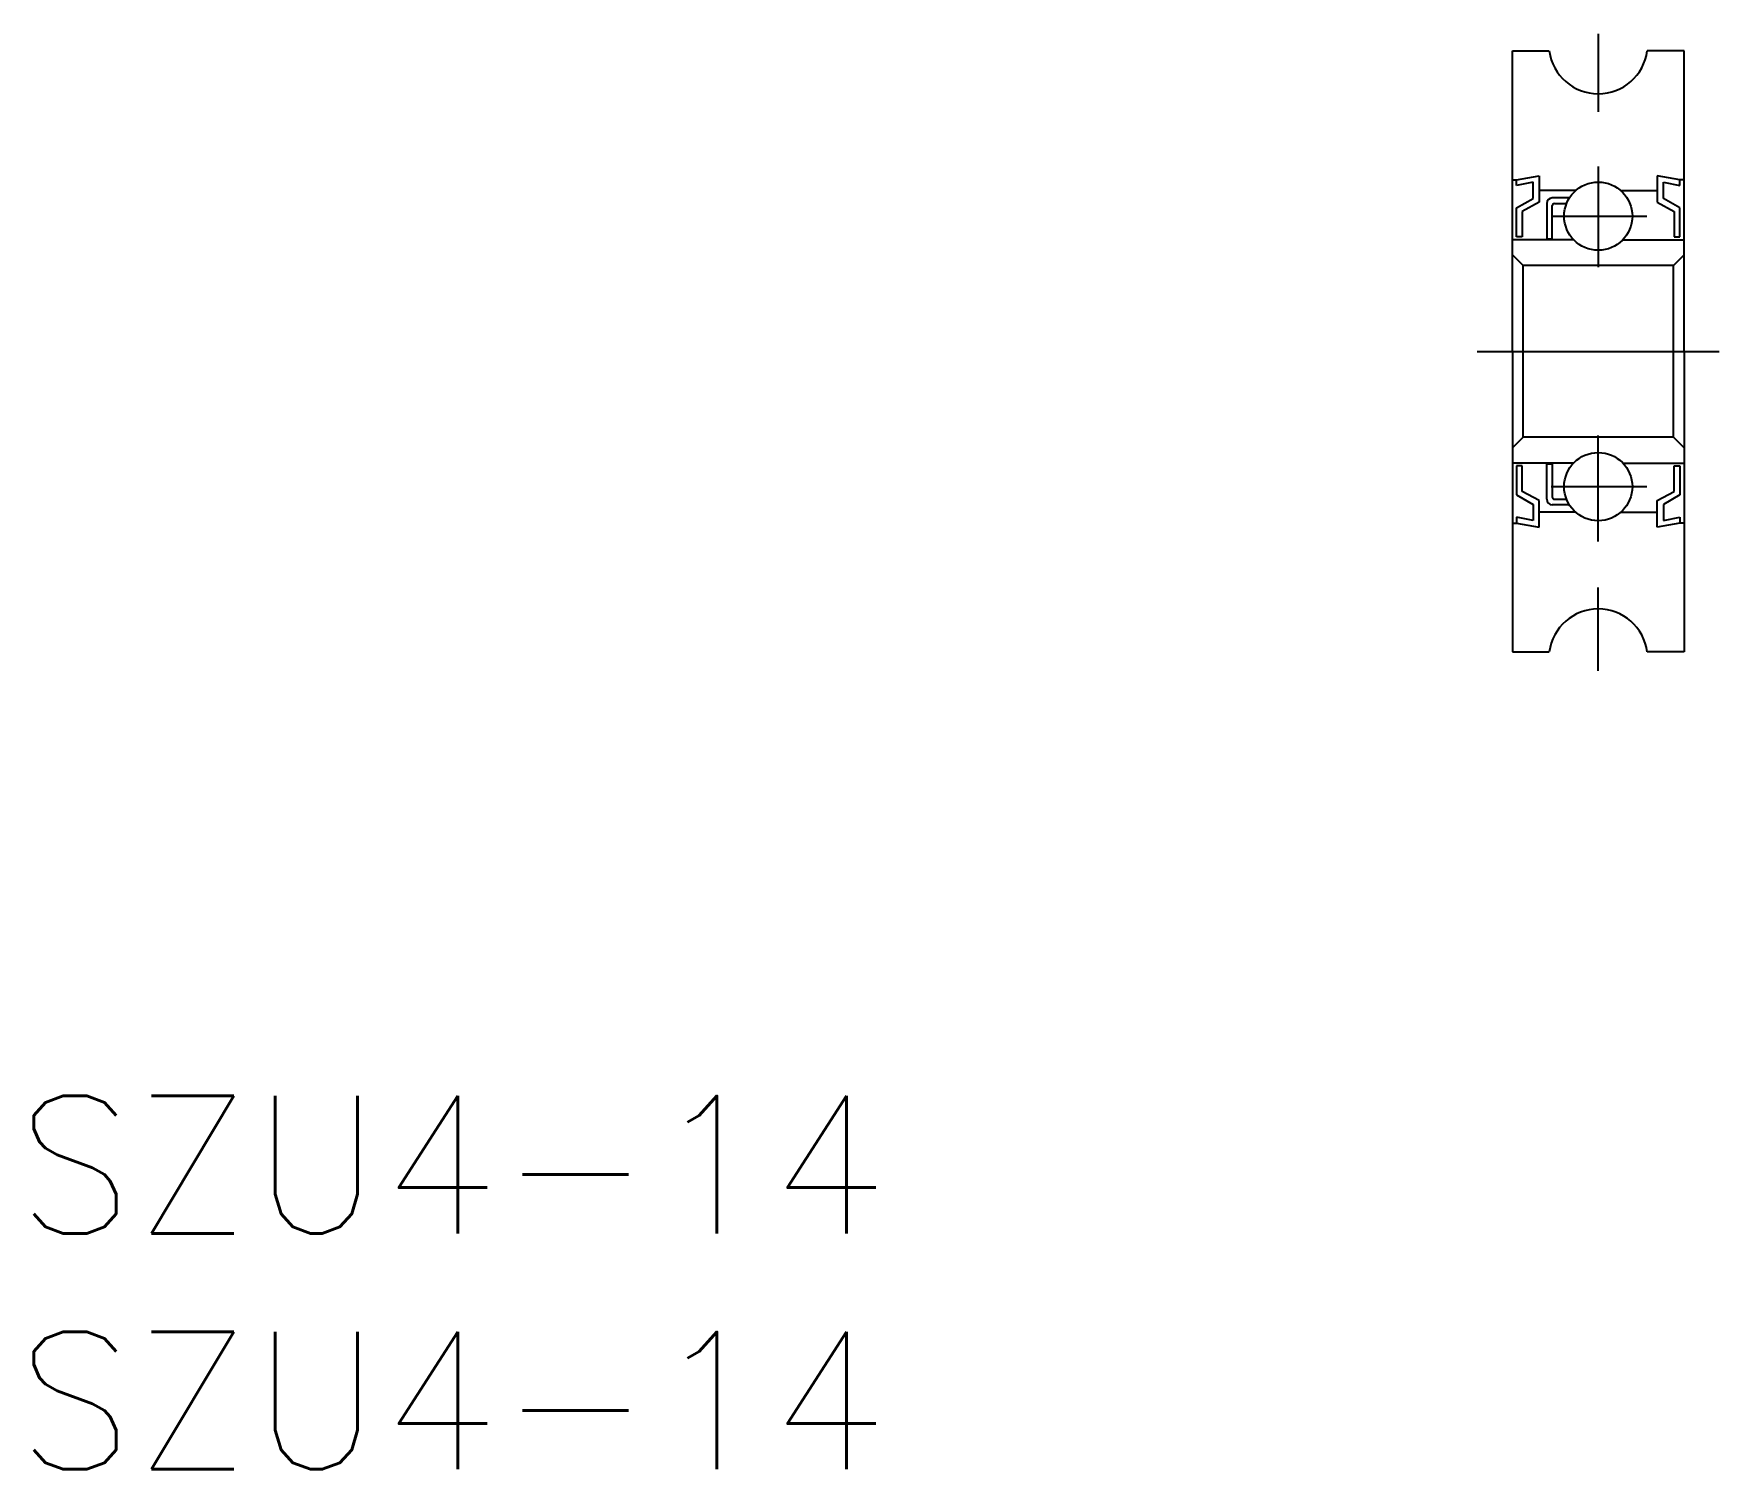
# Model space of a CAD drawing. Extents: x 93.4 to 132.6, y 149.9 to 183.3.
import ezdxf

# ---------------------------------------------------------------- set-up
doc = ezdxf.new("R2010")
doc.units = 0
doc.linetypes.add('CENTER', pattern=[17.5, 13, -1.5, 1.5, -1.5])
doc.layers.get('0').update_dxf_attribs({"linetype": 'CONTINUOUS'})
doc.layers.add('CENTER', color=1, linetype='CENTER')
doc.styles.get("Standard").update_dxf_attribs({"font": 'txt.shx', "bigfont": '@extfont2.shx'})

msp = doc.modelspace()

# ---------------------------------------------------------------- linework, layer by layer
at = {"color": 7, "linetype": 'CONTINUOUS'}
for p, q in [((127.804, 182.896), (128.664, 182.896)), ((127.804, 175.896), (127.804, 182.896)), ((131.804, 182.896), (130.945, 182.896)), ((131.804, 175.896), (131.804, 182.896)), ((127.804, 179.896), (127.904, 179.896)), ((127.904, 179.896), (128.429, 179.989)), ((127.904, 179.761), (127.904, 179.896)), ((128.286, 179.838), (127.904, 179.761)), ((128.286, 179.459), (128.286, 179.838)), ((128.429, 179.989), (128.429, 179.369)), ((131.704, 179.896), (131.179, 179.989)), ((131.179, 179.989), (131.179, 179.369)), ((131.322, 179.459), (131.322, 179.838)), ((131.322, 179.838), (131.704, 179.761)), ((131.804, 179.896), (131.704, 179.896)), ((131.704, 179.761), (131.704, 179.896)), ((127.904, 179.24), (128.286, 179.459)), ((129.279, 179.641), (128.429, 179.641)), ((129.134, 179.471), (128.734, 179.471)), ((130.33, 179.641), (131.179, 179.641)), ((131.704, 179.24), (131.322, 179.459)), ((127.904, 178.564), (127.904, 179.24)), ((128.429, 179.369), (128.036, 179.158)), ((128.036, 179.158), (128.036, 178.564)), ((128.604, 179.341), (128.604, 178.516)), ((128.734, 178.516), (128.734, 179.291)), ((128.784, 179.341), (129.068, 179.341)), ((131.179, 179.369), (131.572, 179.158)), ((131.572, 179.158), (131.572, 178.564)), ((131.704, 178.564), (131.704, 179.24)), ((129.232, 178.496), (127.804, 178.496)), ((128.036, 178.564), (127.904, 178.564)), ((128.604, 178.516), (128.734, 178.516)), ((130.377, 178.496), (131.804, 178.496)), ((131.572, 178.564), (131.704, 178.564)), ((128.054, 177.896), (127.804, 178.146)), ((131.554, 177.896), (128.054, 177.896)), ((128.054, 173.896), (128.054, 177.896)), ((131.554, 177.896), (131.804, 178.146)), ((131.554, 173.896), (131.554, 177.896)), ((127.804, 175.896), (127.804, 168.896)), ((131.804, 175.896), (131.804, 168.896)), ((128.054, 173.896), (127.804, 173.646)), ((131.554, 173.896), (128.054, 173.896)), ((131.554, 173.896), (131.804, 173.646)), ((129.232, 173.296), (127.804, 173.296)), ((128.036, 173.228), (127.904, 173.228)), ((127.904, 173.228), (127.904, 172.553)), ((128.036, 172.634), (128.036, 173.228)), ((128.604, 173.276), (128.734, 173.276)), ((128.604, 172.451), (128.604, 173.276)), ((128.734, 173.276), (128.734, 172.501)), ((130.377, 173.296), (131.804, 173.296)), ((131.572, 172.634), (131.572, 173.228)), ((131.572, 173.228), (131.704, 173.228)), ((131.704, 173.228), (131.704, 172.553)), ((127.904, 172.553), (128.286, 172.333)), ((128.429, 172.424), (128.036, 172.634)), ((128.286, 172.333), (128.286, 171.954)), ((128.429, 171.804), (128.429, 172.424)), ((129.134, 172.321), (128.734, 172.321)), ((128.784, 172.451), (129.068, 172.451)), ((131.179, 172.424), (131.572, 172.634)), ((131.179, 171.804), (131.179, 172.424)), ((131.704, 172.553), (131.322, 172.333)), ((131.322, 172.333), (131.322, 171.954)), ((128.286, 171.954), (127.904, 172.032)), ((127.904, 172.032), (127.904, 171.896)), ((129.279, 172.151), (128.429, 172.151)), ((130.33, 172.151), (131.179, 172.151)), ((131.322, 171.954), (131.704, 172.032)), ((131.704, 172.032), (131.704, 171.896)), ((127.804, 171.896), (127.904, 171.896)), ((127.904, 171.896), (128.429, 171.804)), ((131.704, 171.896), (131.179, 171.804)), ((131.804, 171.896), (131.704, 171.896)), ((127.804, 168.896), (128.664, 168.896)), ((131.804, 168.896), (130.945, 168.896))]:
    msp.add_line(p, q, dxfattribs=at)
for centre in [(129.804, 179.046), (129.804, 172.746)]:
    msp.add_circle(centre, 0.794, dxfattribs=at)
for centre, radius, start, end in [((129.804, 183.046), 1.15, 187.4947, 352.5053), ((128.734, 179.341), 0.13, 90, 180), ((128.784, 179.291), 0.05, 90, 180), ((128.734, 172.451), 0.13, 180, 270), ((128.784, 172.501), 0.05, 180, 270), ((129.804, 168.746), 1.15, 7.4947, 172.5053)]:
    msp.add_arc(centre, radius, start, end, dxfattribs=at)
at = {"layer": 'CENTER', "color": 1, "linetype": 'CENTER'}
for p, q in [((129.804, 183.296), (129.804, 181.476)), ((129.804, 180.203), (129.804, 177.856)), ((128.708, 179.046), (130.937, 179.046)), ((126.982, 175.896), (132.623, 175.896)), ((129.804, 171.466), (129.804, 173.936)), ((128.708, 172.746), (130.937, 172.746)), ((129.804, 168.456), (129.804, 170.396))]:
    msp.add_line(p, q, dxfattribs=at)

# ---------------------------------------------------------------- texts
at = {"color": 7, "linetype": 'CONTINUOUS'}
for p in [(92.961, 155.352), (92.961, 149.856)]:
    msp.add_text('SZU4-14', height=3.2, dxfattribs=at).set_placement(p)

doc.saveas('drawing.dxf')
